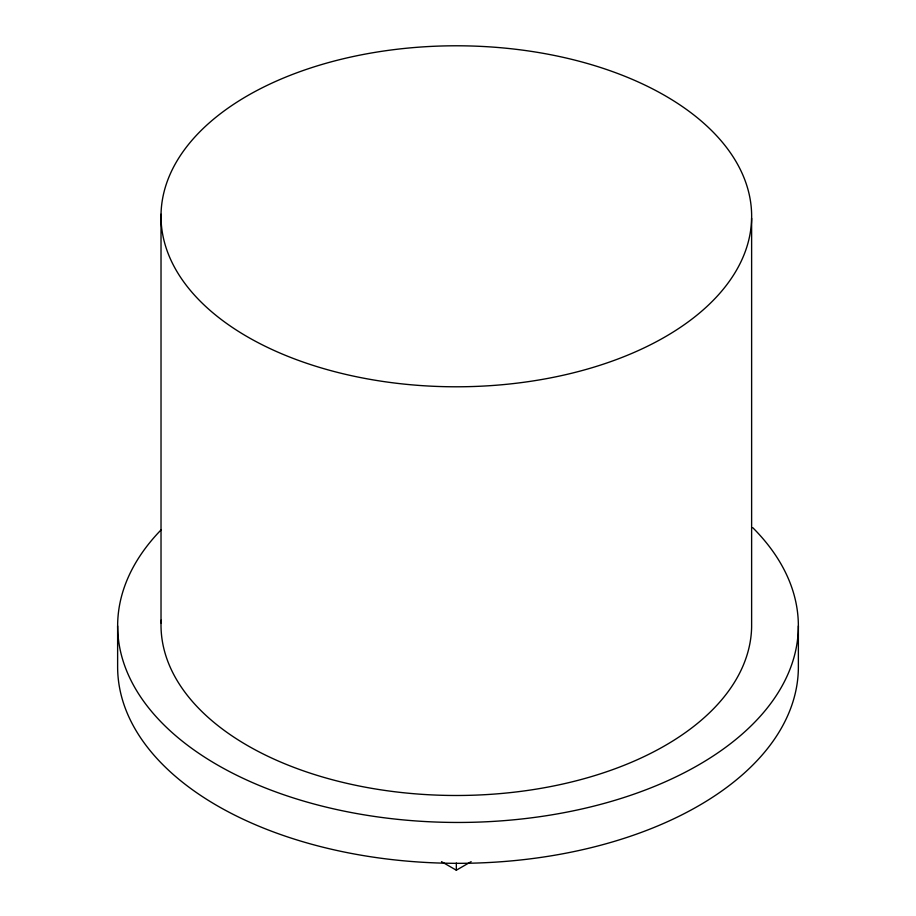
<?xml version="1.0" encoding="UTF-8"?>
<svg xmlns="http://www.w3.org/2000/svg" width="916" height="916" viewBox="0 0 916 916"><rect width="100%" height="100%" fill="white"/><g stroke="black" fill="none" stroke-linecap="round" stroke-linejoin="round"><path stroke-width="1.37" d="M441.512 861.647L456.328 870.2L471.145 861.647M798.374 625.949L798.374 666.825A340.374 196.516 0 0 1 458 863.33A340.374 196.516 0 0 1 117.626 666.825L117.626 625.949M751.624 218.317A295.318 170.502 0 0 1 305.623 362.919A295.318 170.502 0 0 1 311.726 67.624A295.318 170.502 0 0 1 751.624 218.317L751.624 627.013A295.318 170.502 0 0 1 450.409 795.454A295.318 170.502 0 0 1 161.124 620.189M456.328 863.044L456.328 870.2M161.021 214.252L161.021 622.949M752.769 527.696A340.374 196.516 0 0 1 460.153 822.453A340.374 196.516 0 0 1 161.101 529.86"/></g></svg>
